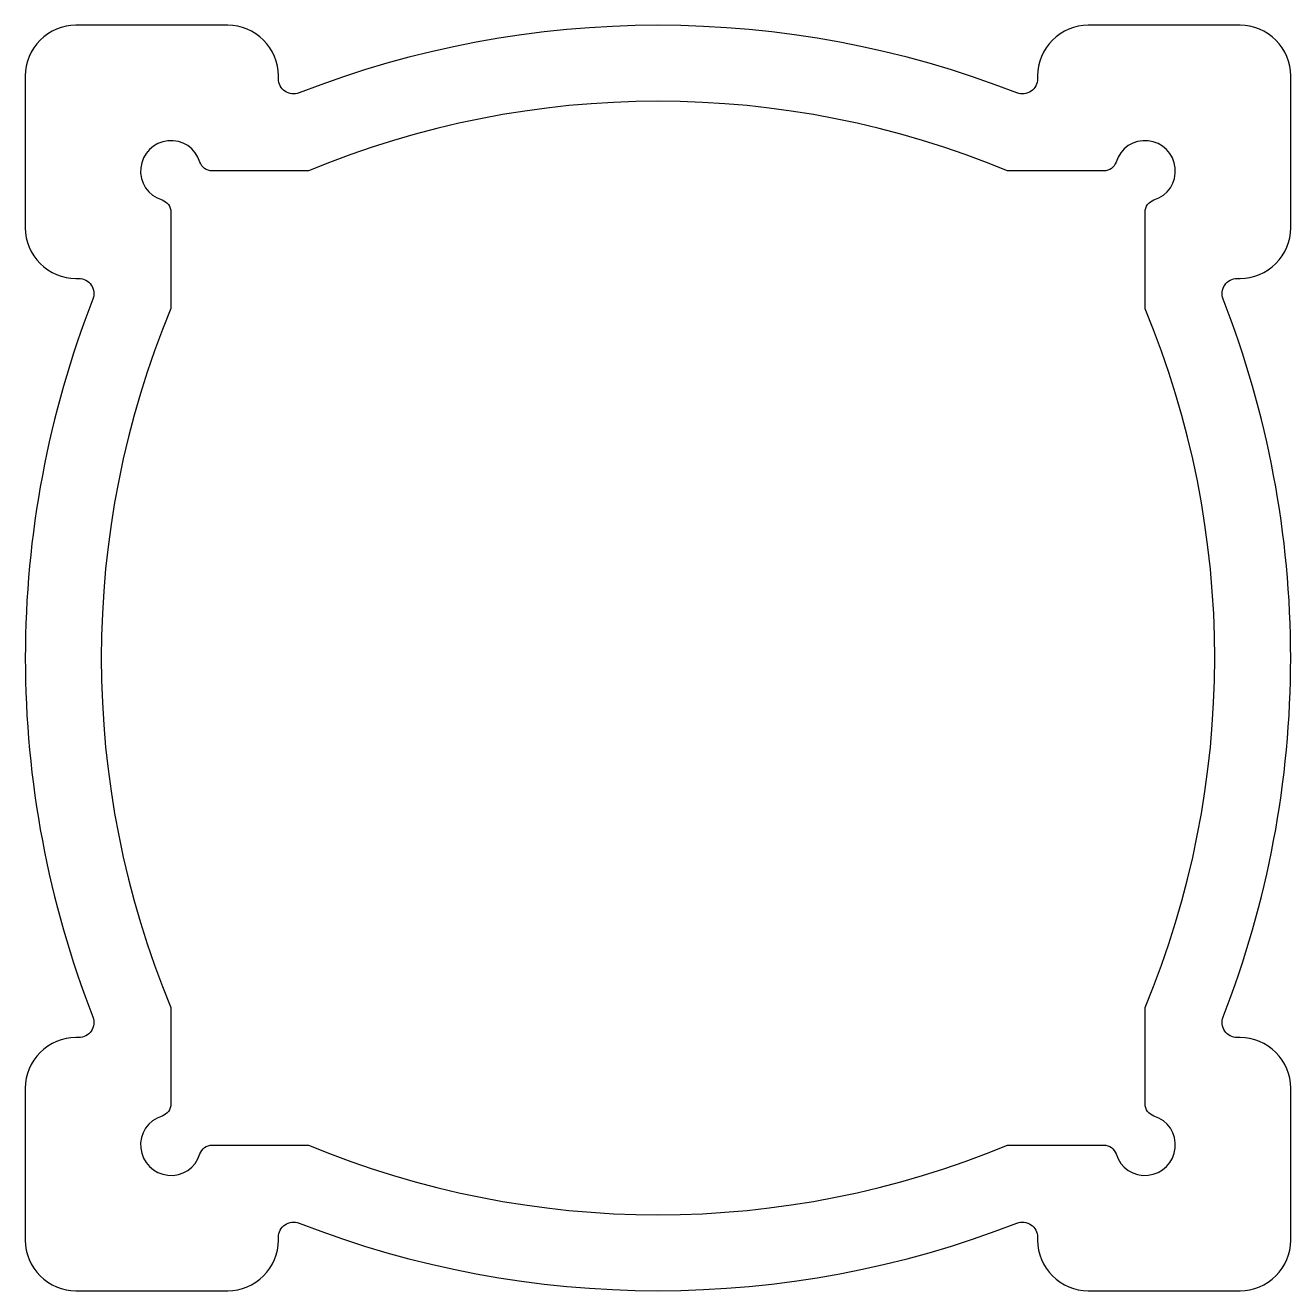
# Model space of a CAD drawing. Extents: x 435.1 to 460.1, y 649.7 to 674.7.
import ezdxf

# ---------------------------------------------------------------- set-up
doc = ezdxf.new("R2010")
doc.units = 0
doc.layers.get('0').update_dxf_attribs({"linetype": 'CONTINUOUS'})

msp = doc.modelspace()

# ---------------------------------------------------------------- linework, layer by layer
for points in [[(455.087, 650.729, 0.414214), (456.087, 649.729), (459.087, 649.729, 0.414214), (460.087, 650.729), (460.087, 653.729, 0.414214), (459.087, 654.729), (459.032, 654.729, -0.52793), (458.752, 655.138, 0.093312), (460.087, 662.229, 0.093312), (458.752, 669.32, -0.52793), (459.032, 669.729), (459.087, 669.729, 0.414214), (460.087, 670.729), (460.087, 673.729, 0.414214), (459.087, 674.729), (456.087, 674.729, 0.414214), (455.087, 673.729), (455.087, 673.674, -0.52793), (454.678, 673.394, 0.188262), (440.496, 673.394, -0.52793), (440.087, 673.674), (440.087, 673.729, 0.414214), (439.087, 674.729), (436.087, 674.729, 0.414214), (435.087, 673.729), (435.087, 670.729, 0.414214), (436.087, 669.729), (436.142, 669.729, -0.52793), (436.422, 669.32, 0.093312), (435.087, 662.229, 0.093312), (436.422, 655.138, -0.52793), (436.142, 654.729), (436.087, 654.729, 0.414214), (435.087, 653.729), (435.087, 650.729, 0.414214), (436.087, 649.729), (439.087, 649.729, 0.414214), (440.087, 650.729), (440.087, 650.785, -0.52793), (440.496, 651.064, 0.188262), (454.678, 651.064, -0.52793), (455.087, 650.785)], [(457.209, 655.323, 0.199379), (457.212, 669.129), (457.209, 671.039, -0.329244), (457.386, 671.278, 1.660842), (456.636, 672.028, -0.329244), (456.397, 671.851), (454.493, 671.851, 0.199481), (440.681, 671.851), (438.777, 671.851, -0.329244), (438.538, 672.028, 1.660842), (437.788, 671.278, -0.329244), (437.965, 671.039), (437.965, 669.136, 0.199481), (437.965, 655.323), (437.965, 653.419, -0.329244), (437.788, 653.18, 1.660842), (438.538, 652.43, -0.329244), (438.777, 652.607), (440.681, 652.607, 0.199481), (454.493, 652.607), (456.397, 652.607, -0.329244), (456.636, 652.43, 1.660842), (457.386, 653.18, -0.329244), (457.209, 653.419)]]:
    msp.add_lwpolyline(points, format="xyb", close=True)

doc.saveas('drawing.dxf')
